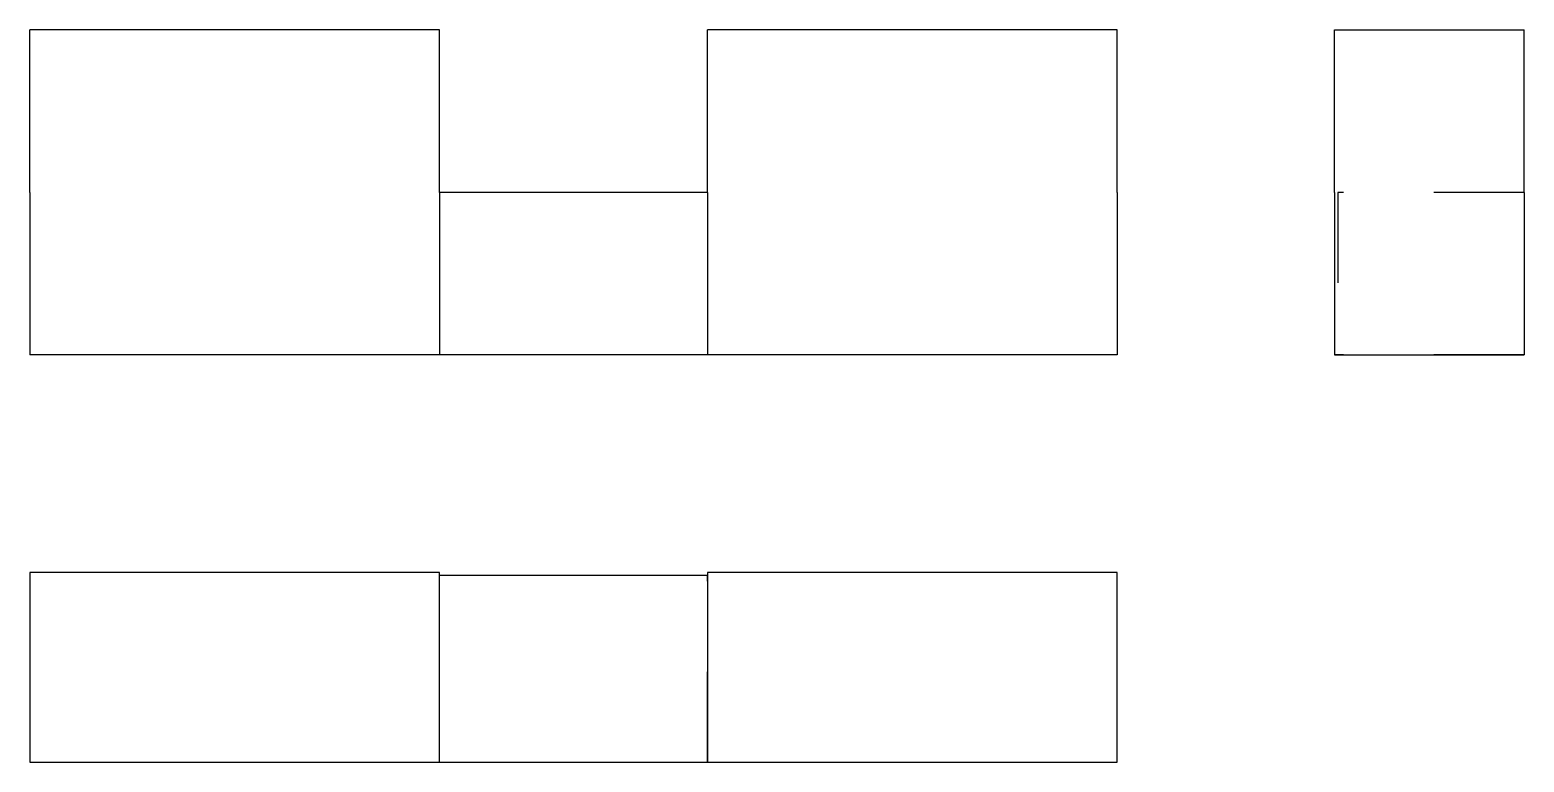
# Model space of a CAD drawing. Extents: x 0 to 1.65, y 0 to 0.81.
import ezdxf

# ---------------------------------------------------------------- set-up
doc = ezdxf.new("R2010")
doc.units = 0
doc.linetypes.add('HIDDEN', pattern=[0.060156, 0.040124, -0.020032])
for name, color, linetype in [('FRONT', 7, 'CONTINUOUS'), ('LEFT', 7, 'CONTINUOUS'), ('LEFT_HID', 7, 'HIDDEN'), ('TOP', 7, 'CONTINUOUS'), ('TOP_HID', 7, 'HIDDEN')]:
    doc.layers.add(name, color=color, linetype=linetype)

msp = doc.modelspace()

# ---------------------------------------------------------------- linework, layer by layer
at = {"layer": 'FRONT'}
for p, q in [((0.453125, 0.809868), (0, 0.809868)), ((0, 0.630181), (0, 0.809868)), ((0.453125, 0.630181), (0.453125, 0.809868)), ((0.75, 0.630181), (0.75, 0.809868)), ((1.203125, 0.809868), (0.75, 0.809868)), ((1.203125, 0.630181), (1.203125, 0.809868)), ((0, 0.630181), (0, 0.450493)), ((0.75, 0.630181), (0.453125, 0.630181)), ((0.453125, 0.630181), (0.453125, 0.450493)), ((0.75, 0.630181), (0.75, 0.450493)), ((1.203125, 0.630181), (1.203125, 0.450493)), ((0.453125, 0.450493), (0, 0.450493)), ((0.75, 0.450493), (0.453125, 0.450493)), ((1.203125, 0.450493), (0.75, 0.450493))]:
    msp.add_line(p, q, dxfattribs=at)
at = {"layer": 'LEFT'}
for p, q in [((1.44375, 0.630181), (1.44375, 0.809868)), ((1.44375, 0.809868), (1.653618, 0.809868)), ((1.653618, 0.630181), (1.653618, 0.809868)), ((1.44375, 0.630181), (1.44375, 0.450493)), ((1.653618, 0.630181), (1.653618, 0.450493)), ((1.44375, 0.450493), (1.653618, 0.450493))]:
    msp.add_line(p, q, dxfattribs=at)
at = {"layer": 'LEFT_HID', "linetype": 'HIDDEN'}
for p, q in [((1.653618, 0.630181), (1.447368, 0.630181)), ((1.447368, 0.630181), (1.447368, 0.450493)), ((1.653618, 0.630181), (1.447368, 0.630181)), ((1.447368, 0.630181), (1.447368, 0.450493)), ((1.44375, 0.450493), (1.447368, 0.450493)), ((1.447368, 0.450493), (1.44375, 0.450493)), ((1.653618, 0.450493), (1.447368, 0.450493)), ((1.653618, 0.450493), (1.447368, 0.450493))]:
    msp.add_line(p, q, dxfattribs=at)
at = {"layer": 'TOP'}
for p, q in [((0.453125, 0.209868), (0, 0.209868)), ((0, 0.209868), (0, 0)), ((0.453125, 0), (0.453125, 0.209868)), ((0.75, 0.20625), (0.453125, 0.20625)), ((0.75, 0.209868), (0.75, 0)), ((1.203125, 0.209868), (0.75, 0.209868)), ((1.203125, 0), (1.203125, 0.209868)), ((0, 0), (0.453125, 0)), ((0.453125, 0), (0.75, 0)), ((0.75, 0), (1.203125, 0))]:
    msp.add_line(p, q, dxfattribs=at)
at = {"layer": 'TOP_HID', "linetype": 'HIDDEN'}
for p, q in [((0.453125, 0.20625), (0.453125, 0.209868)), ((0.453125, 0.20625), (0.453125, 0.209868)), ((0.453125, 0), (0.453125, 0.20625)), ((0.75, 0.209868), (0.75, 0.20625)), ((0.75, 0.209868), (0.75, 0.20625)), ((0.75, 0), (0.75, 0.20625))]:
    msp.add_line(p, q, dxfattribs=at)

doc.saveas('drawing.dxf')
